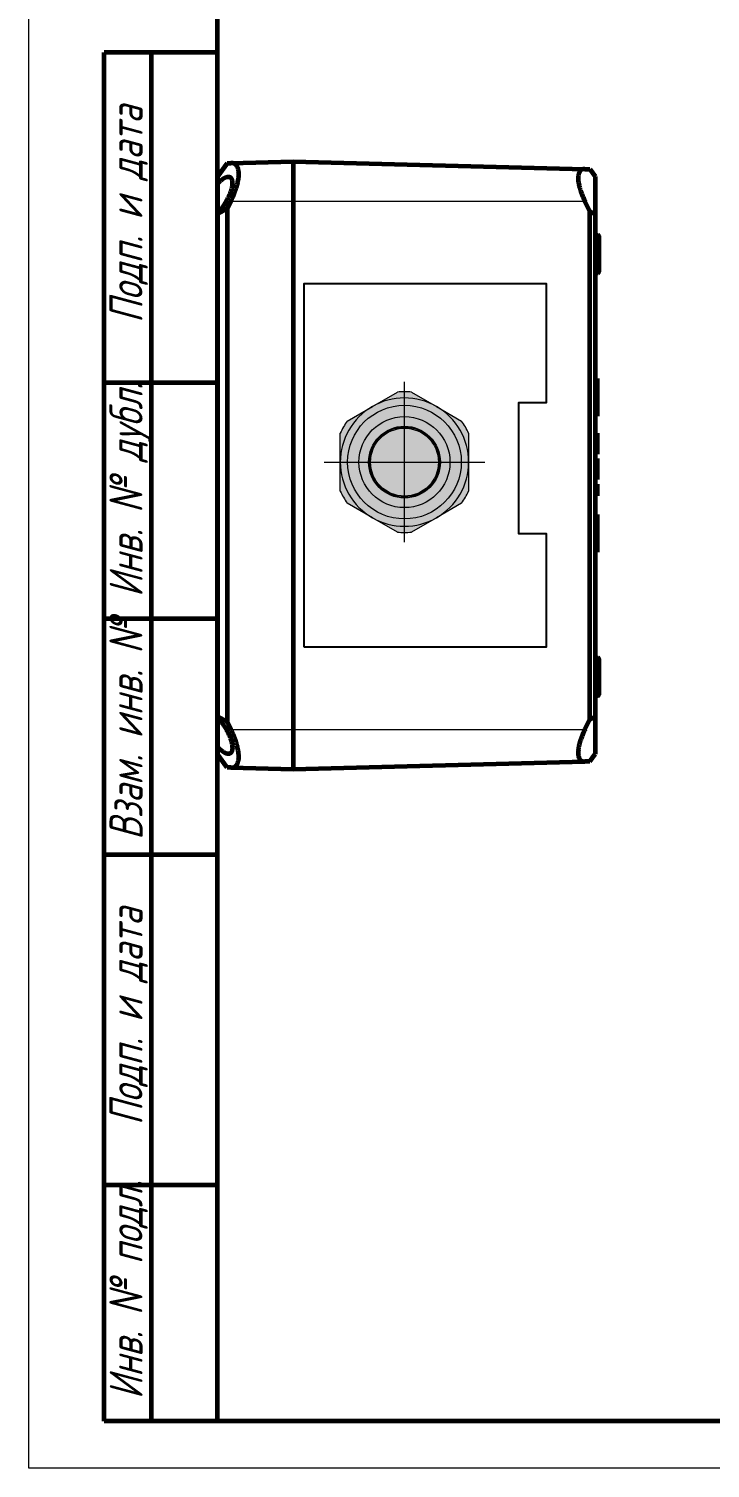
# Model space of a CAD drawing. Header units: millimetres. Extents: x -121 to 299, y -106 to 191.
# Drawn here: x -121.3 to -49.1, y -106.3 to 46.3 of the extents above; entities that cross this region are included whole.
import ezdxf
from ezdxf.enums import TextEntityAlignment as Align

# ---------------------------------------------------------------- set-up
doc = ezdxf.new("R2010")
doc.units = ezdxf.units.MM
for name, pattern in [('K5LT_AXLED', [26.227272, 21.727272, -1.5, 1.5, -1.5]), ('K5LT_BASIC', [0]), ('K5LT_THIN', [0])]:
    doc.linetypes.add(name, pattern=pattern)
for name, color, linetype in [('BORDER_TEXT', 7, 'Continuous'), ('TEXT', 4, 'Continuous'), ('TEXT_TRANSLATION_EN', 51, 'Continuous'), ('TITLE_TEXT', 7, 'Continuous'), ('Системный слой', 7, 'Continuous')]:
    doc.layers.add(name, color=color, linetype=linetype)
doc.styles.add('EUR_STD', font='ARIALN.TTF')
doc.styles.add('KTEXTSTYLE', font='GOST_AU.SHX', dxfattribs={"width": 0.96, "height": 5})
doc.styles.get("Standard").update_dxf_attribs({"font": 'arial.ttf'})

# ---------------------------------------------------------------- blocks, each defined once
blk = doc.blocks.new('VZ-N25_exe')
at = {"true_color": 0xffffff}
blk.add_hatch(color=7, dxfattribs=at).paths.add_polyline_path([(18.56, -1.86), (18.56, 1.86), (10.89, 15.14), (7.67, 17), (-7.67, 17), (-10.89, 15.14), (-18.56, 1.86), (-18.56, -1.86), (-10.89, -15.14), (-7.67, -17), (7.67, -17), (10.89, -15.14)])
at = {"color": 30, "linetype": 'K5LT_AXLED', "lineweight": 18, "true_color": 0xff8000}
for p, q in [((0, 21.24), (0, 0)), ((-21.24, 0), (0, 0)), ((0, 0), (0, -21.24)), ((0, 0), (21.24, 0))]:
    blk.add_line(p, q, dxfattribs=at)
at = {"color": 150, "linetype": 'K5LT_BASIC', "lineweight": 0, "true_color": 0x0080ff}
for p, q in [((-7.67, 17), (0, 17)), ((0, 17), (7.67, 17)), ((-14.72, 8.5), (-10.89, 15.14)), ((10.89, 15.14), (14.72, 8.5)), ((-18.56, 1.86), (-14.72, 8.5)), ((14.72, 8.5), (18.56, 1.86)), ((-14.72, -8.5), (-18.56, -1.86)), ((18.56, -1.86), (14.72, -8.5)), ((-10.89, -15.14), (-14.72, -8.5)), ((14.72, -8.5), (10.89, -15.14)), ((0, -17), (-7.67, -17)), ((7.67, -17), (0, -17))]:
    blk.add_line(p, q, dxfattribs=at)
at = {"color": 7, "linetype": 'K5LT_THIN', "lineweight": 0}
for radius in [15.05, 9.5]:
    blk.add_circle((0, 0), radius, dxfattribs=at)
at = {"color": 150, "linetype": 'K5LT_BASIC', "lineweight": 0, "true_color": 0x0080ff}
for radius in [12.05, 9.3, 9]:
    blk.add_circle((0, 0), radius, dxfattribs=at)
for radius, start, end in [(17, 90, 150), (18.65, 114.2826, 125.7174), (17, 30, 90), (18.65, 54.2826, 65.7174), (17, 150, 210), (17, 330, 30), (18.65, 174.2826, 185.7174), (18.65, 354.2826, 5.7174), (17, 210, 270), (17, 270, 330), (18.65, 234.2826, 245.7174), (18.65, 294.2826, 305.7174)]:
    blk.add_arc((0, 0), radius, start, end, dxfattribs=at)
blk = doc.blocks.new('VP.161610_rightside')
at = {"color": 7, "true_color": 0xffffff}
blk.add_lwpolyline([(0, 64.1), (96.3, 64.1), (96.3, 0), (64.74, 0), (64.74, 7.28), (30.09, 7.28), (30.09, 0), (0, 0), (0, 64.1)], dxfattribs=at)
at = {"layer": 'Системный слой', "color": 150, "linetype": 'K5LT_BASIC', "lineweight": 60, "true_color": 0x0080ff}
for p, q in [((-31.94, 83.49), (-31.92, 84.5)), ((-31.92, 84.5), (-28.35, 87)), ((-26.45, 87), (-28.35, 87)), ((-22.85, 87), (-26.45, 87)), ((-18.75, 87), (-22.85, 87)), ((-19.83, 84.5), (-21.85, 83.49)), ((-19.83, 84.5), (-18.35, 87)), ((116.13, 84.5), (-19.83, 84.5)), ((-18.35, 87), (-18.75, 87)), ((114.65, 87), (-18.35, 87)), ((116.13, 84.5), (114.65, 87)), ((115.05, 87), (114.65, 87)), ((119.15, 87), (115.05, 87)), ((118.15, 83.49), (116.13, 84.5)), ((122.75, 87), (119.15, 87)), ((124.65, 87), (122.75, 87)), ((128.22, 84.5), (124.65, 87)), ((128.22, 84.5), (128.24, 83.49)), ((-31.94, 83.49), (-32.37, 67)), ((128.24, 83.49), (128.67, 67)), ((-21.85, 67), (-32.37, 67)), ((-32.37, 67), (-30.35, -10.28)), ((-21.85, 67), (-32.37, 67)), ((118.15, 67), (-21.85, 67)), ((118.15, 67), (-21.85, 67)), ((128.67, 67), (118.15, 67)), ((128.67, 67), (118.15, 67)), ((128.67, 67), (126.65, -10.28)), ((-30.32, -11.62), (-30.35, -10.28)), ((-21.85, -10.28), (-19.16, -11.62)), ((115.46, -11.62), (118.15, -10.28)), ((126.65, -10.28), (126.61, -11.62)), ((-30.32, -11.62), (-28.35, -13)), ((-18.35, -13), (-28.35, -13)), ((-19.16, -11.62), (115.46, -11.62)), ((-19.16, -11.62), (-18.35, -13)), ((114.65, -13), (-18.35, -13)), ((-13.39, -13), (-13.38, -13.5)), ((-13.38, -13), (-13.37, -13.5)), ((-13.37, -13.5), (-13.38, -13.5)), ((-13.33, -13.5), (-13.37, -13.5)), ((-13.22, -13.5), (-13.33, -13.5)), ((-13.04, -13.5), (-13.22, -13.5)), ((-12.84, -13.5), (-13.04, -13.5)), ((-12.85, -13.19), (-12.83, -13.81)), ((-7.85, -14), (-12.63, -14)), ((-3.07, -14), (-7.85, -14)), ((-2.86, -13.19), (-2.87, -13.81)), ((25.15, -13), (25.16, -13.5)), ((26.65, -13.5), (25.16, -13.5)), ((33.65, -13.5), (26.65, -13.5)), ((35.14, -13.5), (33.65, -13.5)), ((35.15, -13), (35.14, -13.5)), ((40.07, -13), (40.08, -13.5)), ((40.11, -13.5), (40.08, -13.5)), ((40.1, -13), (40.11, -13.5)), ((40.14, -13.5), (40.11, -13.5)), ((40.2, -13.5), (40.14, -13.5)), ((40.19, -13), (40.2, -13.5)), ((42.55, -13.5), (40.2, -13.5)), ((42.66, -13.5), (42.55, -13.5)), ((42.81, -13.5), (42.66, -13.5)), ((42.95, -13.5), (42.81, -13.5)), ((43.08, -13.5), (42.95, -13.5)), ((43.15, -13.5), (43.08, -13.5)), ((43.19, -13.5), (43.15, -13.5)), ((43.2, -13), (43.19, -13.5)), ((43.2, -13.5), (43.19, -13.5)), ((43.21, -13), (43.2, -13.5)), ((44.42, -13), (44.44, -13.5)), ((44.43, -13), (44.44, -13.5)), ((44.44, -13.5), (44.44, -13.5)), ((46.02, -13.5), (44.44, -13.5)), ((46.01, -13), (46.02, -13.5)), ((46.05, -13.5), (46.02, -13.5)), ((46.1, -13.5), (46.05, -13.5)), ((46.09, -13), (46.1, -13.5)), ((46.15, -13.5), (46.1, -13.5)), ((46.14, -13), (46.15, -13.5)), ((46.39, -13.5), (46.15, -13.5)), ((46.38, -13), (46.39, -13.5)), ((46.53, -13.5), (46.39, -13.5)), ((46.66, -13.5), (46.53, -13.5)), ((46.72, -13.5), (46.66, -13.5)), ((46.76, -13.5), (46.72, -13.5)), ((46.77, -13), (46.76, -13.5)), ((46.77, -13.5), (46.76, -13.5)), ((46.79, -13), (46.77, -13.5)), ((47.58, -13.5), (46.77, -13.5)), ((47.57, -13), (47.58, -13.5)), ((47.59, -13.5), (47.58, -13.5)), ((47.61, -13.5), (47.59, -13.5)), ((47.64, -13.5), (47.61, -13.5)), ((47.7, -13.5), (47.64, -13.5)), ((47.82, -13.5), (47.7, -13.5)), ((47.97, -13.5), (47.82, -13.5)), ((48.1, -13.5), (47.97, -13.5)), ((48.23, -13.5), (48.1, -13.5)), ((48.29, -13.5), (48.23, -13.5)), ((48.33, -13.5), (48.29, -13.5)), ((48.35, -13), (48.33, -13.5)), ((48.35, -13.5), (48.33, -13.5)), ((48.36, -13), (48.35, -13.5)), ((49.55, -13.5), (48.35, -13.5)), ((49.68, -13.5), (49.55, -13.5)), ((49.81, -13.5), (49.68, -13.5)), ((49.9, -13.5), (49.81, -13.5)), ((49.93, -13.5), (49.9, -13.5)), ((49.94, -13), (49.93, -13.5)), ((49.94, -13), (49.93, -13.5)), ((49.93, -13.5), (49.93, -13.5)), ((51.13, -13), (51.14, -13.5)), ((51.14, -13), (51.15, -13.5)), ((51.15, -13.5), (51.14, -13.5)), ((51.19, -13.5), (51.15, -13.5)), ((51.18, -13), (51.19, -13.5)), ((51.27, -13.5), (51.19, -13.5)), ((51.25, -13), (51.27, -13.5)), ((51.29, -13.5), (51.27, -13.5)), ((51.28, -13), (51.29, -13.5)), ((51.72, -13.5), (51.29, -13.5)), ((52.32, -13.5), (51.72, -13.5)), ((52.31, -13), (52.32, -13.5)), ((52.96, -13.5), (52.32, -13.5)), ((53.75, -13.5), (52.96, -13.5)), ((54.82, -13.5), (53.75, -13.5)), ((55.76, -13.5), (54.82, -13.5)), ((56.18, -13.5), (55.76, -13.5)), ((56.45, -13.5), (56.18, -13.5)), ((56.62, -13.5), (56.45, -13.5)), ((56.68, -13.5), (56.62, -13.5)), ((56.69, -13), (56.68, -13.5)), ((61.15, -13), (61.16, -13.5)), ((62.65, -13.5), (61.16, -13.5)), ((69.65, -13.5), (62.65, -13.5)), ((71.14, -13.5), (69.65, -13.5)), ((71.15, -13), (71.14, -13.5)), ((99.15, -13.19), (99.17, -13.81)), ((108.93, -14), (99.37, -14)), ((109.14, -13.19), (109.13, -13.81)), ((115.46, -11.62), (114.65, -13)), ((124.65, -13), (114.65, -13)), ((126.61, -11.62), (124.65, -13))]:
    blk.add_line(p, q, dxfattribs=at)
at = {"layer": 'Системный слой', "color": 7, "linetype": 'K5LT_THIN', "lineweight": 18}
for p, q in [((-21.85, 83.49), (-21.85, 67)), ((118.15, 83.49), (118.15, 67)), ((-21.85, 67), (-21.85, -10.28)), ((118.15, 67), (118.15, -10.28)), ((-13.34, -13), (-13.33, -13.5)), ((-13.24, -13), (-13.22, -13.5)), ((-13.06, -13), (-13.04, -13.5)), ((-7.85, -13.19), (-12.85, -13.19)), ((-7.85, -13.81), (-12.83, -13.81)), ((-2.86, -13.19), (-7.85, -13.19)), ((-2.87, -13.81), (-7.85, -13.81)), ((26.65, -13), (26.65, -13.5)), ((33.65, -13), (33.65, -13.5)), ((40.13, -13), (40.14, -13.5)), ((42.54, -13), (42.55, -13.5)), ((42.66, -13), (42.66, -13.5)), ((42.81, -13), (42.81, -13.5)), ((42.96, -13), (42.95, -13.5)), ((43.09, -13), (43.08, -13.5)), ((43.16, -13), (43.15, -13.5)), ((46.04, -13), (46.05, -13.5)), ((46.53, -13), (46.53, -13.5)), ((46.66, -13), (46.66, -13.5)), ((46.74, -13), (46.72, -13.5)), ((47.58, -13), (47.59, -13.5)), ((47.6, -13), (47.61, -13.5)), ((47.63, -13), (47.64, -13.5)), ((47.69, -13), (47.7, -13.5)), ((47.82, -13), (47.82, -13.5)), ((47.97, -13), (47.97, -13.5)), ((48.1, -13), (48.1, -13.5)), ((48.23, -13), (48.23, -13.5)), ((48.3, -13), (48.29, -13.5)), ((49.55, -13), (49.55, -13.5)), ((49.68, -13), (49.68, -13.5)), ((49.82, -13), (49.81, -13.5)), ((49.91, -13), (49.9, -13.5)), ((51.71, -13), (51.72, -13.5)), ((52.96, -13), (52.96, -13.5)), ((53.75, -13), (53.75, -13.5)), ((54.82, -13), (54.82, -13.5)), ((55.77, -13), (55.76, -13.5)), ((56.19, -13), (56.18, -13.5)), ((56.46, -13), (56.45, -13.5)), ((56.64, -13), (56.62, -13.5)), ((62.65, -13), (62.65, -13.5)), ((69.65, -13), (69.65, -13.5)), ((109.14, -13.19), (99.15, -13.19)), ((109.13, -13.81), (99.17, -13.81))]:
    blk.add_line(p, q, dxfattribs=at)
at = {"layer": 'Системный слой', "color": 150, "linetype": 'K5LT_BASIC', "lineweight": 60, "true_color": 0x0080ff}
for centre, start, end in [((-13.04, -13.2), 1.5, 90), ((-12.63, -13.8), 181.5, 270), ((-3.07, -13.8), 270, 358.5), ((-2.66, -13.2), 90, 178.5), ((-2.66, -13.2), 90, 178.5), ((98.96, -13.2), 1.5, 90), ((99.37, -13.8), 181.5, 270), ((108.93, -13.8), 270, 358.5), ((109.34, -13.2), 90, 178.5)]:
    blk.add_arc(centre, 0.2, start, end, dxfattribs=at)
for points, knots in [([(-26.45, 87), (-26.75, 86.72), (-27.16, 86.28), (-27.57, 85.75), (-27.86, 85.31), (-28.14, 84.75), (-28.24, 84.32), (-28.23, 84.09)], [0, 0, 0, 0, 2.132726, 3.379551, 4.106907, 5.659737, 8, 8, 8, 8]), ([(-28.23, 84.09), (-28.23, 83.96), (-28.2, 83.78), (-28.09, 83.56), (-27.95, 83.39), (-27.77, 83.25), (-27.56, 83.15), (-27.35, 83.08), (-27.11, 83.03), (-26.81, 83), (-26.48, 83), (-26.1, 83.03), (-25.67, 83.09), (-25.26, 83.19), (-24.78, 83.32), (-24.24, 83.49), (-23.6, 83.74), (-23.06, 83.98), (-22.56, 84.23), (-22.06, 84.5), (-21.44, 84.86), (-20.76, 85.31), (-20.11, 85.78), (-19.4, 86.36), (-18.99, 86.75), (-18.75, 87)], [0, 0, 0, 0, 1.55391, 2.467247, 3.33369, 4.369242, 5.243443, 5.940575, 6.678117, 7.517353, 8.502493, 9.277912, 10.231497, 11.357218, 11.91941, 13.187288, 14.630497, 15.771474, 16.412577, 17.654973, 18.937792, 20.358053, 22.269238, 23.615145, 26, 26, 26, 26]), ([(115.05, 87), (115.31, 86.72), (115.82, 86.25), (116.51, 85.7), (117.16, 85.24), (117.77, 84.84), (118.37, 84.49), (118.97, 84.17), (119.47, 83.93), (119.99, 83.71), (120.37, 83.56), (120.86, 83.38), (121.39, 83.23), (121.87, 83.12), (122.27, 83.05), (122.68, 83.01), (123.06, 83), (123.41, 83.03), (123.69, 83.09), (123.91, 83.17), (124.09, 83.27), (124.26, 83.4), (124.42, 83.6), (124.51, 83.84), (124.53, 84.01), (124.53, 84.09)], [0, 0, 0, 0, 2.657448, 4.495492, 5.321934, 7.303666, 8.599917, 9.180668, 11.043511, 11.635882, 12.280253, 13.326661, 14.597818, 15.503943, 16.383215, 17.258785, 18.310462, 19.314209, 20.199718, 21.035259, 21.764693, 22.517452, 23.730896, 25.087107, 26, 26, 26, 26]), ([(124.53, 84.09), (124.54, 84.2), (124.52, 84.41), (124.43, 84.71), (124.31, 85.02), (124.14, 85.34), (123.92, 85.68), (123.68, 86), (123.31, 86.44), (122.99, 86.78), (122.75, 87)], [0, 0, 0, 0, 1.622814, 2.617058, 3.793467, 5.152115, 6.298563, 7.476443, 8.668173, 11, 11, 11, 11]), ([(-31.94, 83.49), (-31.95, 83.32), (-31.93, 83.04), (-31.82, 82.68), (-31.65, 82.36), (-31.43, 82.1), (-31.16, 81.89), (-30.9, 81.73), (-30.59, 81.6), (-30.24, 81.5), (-29.86, 81.43), (-29.37, 81.38), (-28.83, 81.38), (-28.17, 81.42), (-27.44, 81.52), (-26.61, 81.69), (-25.88, 81.88), (-25.22, 82.09), (-24.71, 82.26), (-24.04, 82.51), (-23.41, 82.76), (-22.62, 83.11), (-22.15, 83.34), (-21.85, 83.49)], [0, 0, 0, 0, 1.611213, 2.801312, 3.975977, 5.510935, 6.262646, 7.373952, 8.338096, 9.167531, 10.211545, 11.206374, 12.447965, 13.586472, 14.987844, 16.36655, 17.81869, 18.546313, 19.567127, 20.245882, 21.731101, 22.534769, 24, 24, 24, 24]), ([(118.15, 83.49), (118.56, 83.28), (119.31, 82.93), (120.4, 82.48), (121.29, 82.16), (122.08, 81.91), (122.73, 81.73), (123.38, 81.59), (123.99, 81.48), (124.63, 81.4), (125.24, 81.37), (125.8, 81.39), (126.26, 81.45), (126.63, 81.53), (126.97, 81.63), (127.3, 81.79), (127.57, 81.96), (127.81, 82.18), (128.03, 82.48), (128.21, 82.92), (128.25, 83.29), (128.24, 83.49)], [0, 0, 0, 0, 1.842558, 3.287455, 4.703698, 5.740759, 6.759456, 7.643255, 8.726407, 9.669182, 10.851724, 11.943627, 12.943452, 13.738857, 14.580157, 15.565051, 16.63959, 17.388353, 18.558725, 20.240107, 22, 22, 22, 22]), ([(-21.85, -10.28), (-22.23, -10.09), (-22.94, -9.76), (-23.94, -9.35), (-24.79, -9.06), (-25.54, -8.84), (-26.11, -8.71), (-26.63, -8.61), (-27.12, -8.54), (-27.62, -8.5), (-28.1, -8.5), (-28.56, -8.54), (-29.02, -8.62), (-29.41, -8.76), (-29.72, -8.94), (-29.98, -9.16), (-30.23, -9.51), (-30.34, -9.9), (-30.35, -10.19), (-30.35, -10.28)], [0, 0, 0, 0, 1.833616, 3.325874, 4.721717, 5.80816, 6.916212, 7.580627, 8.466007, 9.475257, 10.424948, 11.357469, 12.485433, 13.765371, 14.787781, 15.752112, 17.132226, 19.183362, 20, 20, 20, 20]), ([(126.65, -10.28), (126.65, -10.15), (126.64, -9.9), (126.53, -9.54), (126.36, -9.26), (126.15, -9.05), (125.96, -8.91), (125.75, -8.79), (125.51, -8.69), (125.24, -8.61), (124.93, -8.55), (124.54, -8.51), (124.08, -8.49), (123.46, -8.53), (122.71, -8.64), (121.88, -8.83), (121.18, -9.03), (120.47, -9.27), (119.68, -9.57), (118.83, -9.94), (118.32, -10.19), (118.15, -10.28)], [0, 0, 0, 0, 1.349398, 2.679146, 4.290497, 5.193889, 5.924918, 6.878463, 7.607833, 8.33869, 9.312607, 10.126219, 11.208109, 12.493215, 13.975719, 15.593126, 17.02124, 17.635361, 19.320229, 21.101698, 22, 22, 22, 22])]:
    blk.add_open_spline(points, degree=3, knots=knots, dxfattribs=at)
blk.add_blockref('VZ-N25_exe', (49, 37.5))
blk = doc.blocks.new('Border_A3')
at = {"color": 7, "linetype": 'K5LT_THIN', "lineweight": 18}
for p, q in [((-20, -5), (-20, 292)), ((400, -5), (-20, -5))]:
    blk.add_line(p, q, dxfattribs=at)
at = {"color": 7, "linetype": 'K5LT_BASIC', "lineweight": 60}
for p, q in [((0, 0), (0, 287)), ((-12, 0), (-12, 145)), ((0, 145), (-12, 145)), ((-7, 0), (-7, 145)), ((0, 110), (-12, 110)), ((0, 85), (-12, 85)), ((0, 60), (-12, 60)), ((0, 25), (-12, 25)), ((0, 0), (-12, 0)), ((395, 0), (0, 0))]:
    blk.add_line(p, q, dxfattribs=at)
at = {"color": 7, "char_height": 2.5, "attachment_point": 1, "rotation": 90, "style": 'KTEXTSTYLE'}
for s, insert in [('\\H3.5;\\W0.965;\\Q15;\\Q15;Подп. и дата', (-11.45, 116.35)), ('\\H3.5;\\W0.965;\\Q15;\\Q15;Инв. № дубл.', (-11.45, 87.31)), ('\\H3.5;\\W0.965;\\Q15;\\Q15;Взам. инв. №', (-11.45, 61.58)), ('\\H3.5;\\W0.965;\\Q15;\\Q15;Подп. и дата', (-11.45, 31.35)), ('\\H3.5;\\W0.965;\\Q15;\\Q15;Инв. № подл.', (-11.45, 2.31))]:
    blk.add_mtext(s, dxfattribs=dict(at, insert=insert))
at = {"layer": 'BORDER_TEXT', "color": 7, "style": 'EUR_STD'}
for tag, height, p in [('RUTITLE', 4, (335, 47.5)), ('PROJECT_TITLE_2', 4, (313.54, 26.7)), ('PROJECT_TITLE_3', 4, (313.54, 19.47)), ('RUSHEET', 2.5, (363.59, 17.19)), ('RUSHTS', 2.5, (391.73, 17.23)), ('COMPANY', 4, (310, 7.5))]:
    blk.add_attdef(tag, text='', height=height, dxfattribs=at).set_placement(p, align=Align.MIDDLE_CENTER)
blk.add_attdef('PROJECT_TITLE_1', text='', height=4, dxfattribs=at).set_placement((313.31, 35.19), align=Align.TOP_CENTER)
at = {"layer": 'TEXT', "color": 7, "lineweight": 5, "style": 'EUR_STD'}
for tag, p in [('RUDES', (227.5, 27.5)), ('RUCHECK', (227.5, 22.5)), ('RUTCONT', (227.5, 17.5)), ('RUNCONT', (227.5, 7.5)), ('RUPEM', (227.5, 2.5))]:
    blk.add_attdef(tag, text='', height=2.5, dxfattribs=at).set_placement(p, align=Align.MIDDLE_LEFT)
for tag, p in [('RUDESDATA', (269.87, 27.34)), ('RUCHECKDATA', (269.87, 22.35)), ('RUTCONTDATA', (269.87, 17.35)), ('RUNCONTDATA', (269.87, 7.35)), ('RUPEMDATA', (269.87, 2.35))]:
    blk.add_attdef(tag, text='', height=2.3, dxfattribs=at).set_placement(p, align=Align.MIDDLE_CENTER)
at = {"layer": 'TEXT_TRANSLATION_EN', "color": 7, "style": 'EUR_STD'}
blk.add_attdef('SCALE', text='', height=4, dxfattribs=at).set_placement((386, 27.5), align=Align.MIDDLE_CENTER)
at = {"layer": 'TITLE_TEXT', "color": 7, "lineweight": 30}
blk.add_attdef('RUTITLE_TOP', text='', height=4, rotation=180, dxfattribs=at).set_placement((67.76, 279.43), align=Align.MIDDLE_LEFT)

msp = doc.modelspace()

# ---------------------------------------------------------------- block references
msp.add_blockref('Border_A3', (-101.269, -101.269))
at = {"xscale": 0.4, "yscale": 0.4, "zscale": 0.4, "rotation": 90}
msp.add_blockref('VP.161610_rightside', (-66.469, -19.26), dxfattribs=at)

doc.saveas('drawing.dxf')
